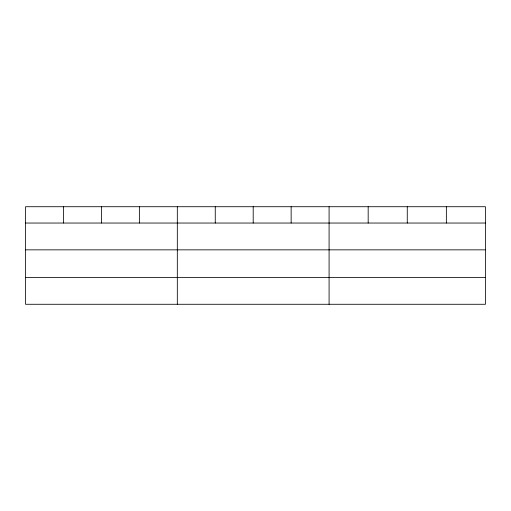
<?xml version="1.0" encoding="UTF-8"?>
<svg xmlns="http://www.w3.org/2000/svg" width="511" height="511" viewBox="0 0 511 511"><rect width="100%" height="100%" fill="white"/><g stroke="black" fill="none" stroke-linecap="round" stroke-linejoin="round"><path stroke-width="0.77" d="M485.45 249.847L485.45 206.719L25.55 206.719L25.55 304.281L485.45 304.281L485.45 249.847L25.55 249.847M25.55 223.039L485.45 223.039M25.55 277.473L485.45 277.473M446.358 206.719L446.358 223.039M407.267 206.719L407.267 223.039M368.175 206.719L368.175 223.039M329.084 206.719L329.084 304.281M291.142 206.719L291.142 223.039M253.201 206.719L253.201 223.039M215.259 206.719L215.259 223.039M177.317 206.719L177.317 304.281M139.375 206.719L139.375 223.039M101.434 206.719L101.434 223.039M63.492 206.719L63.492 223.039"/></g></svg>
